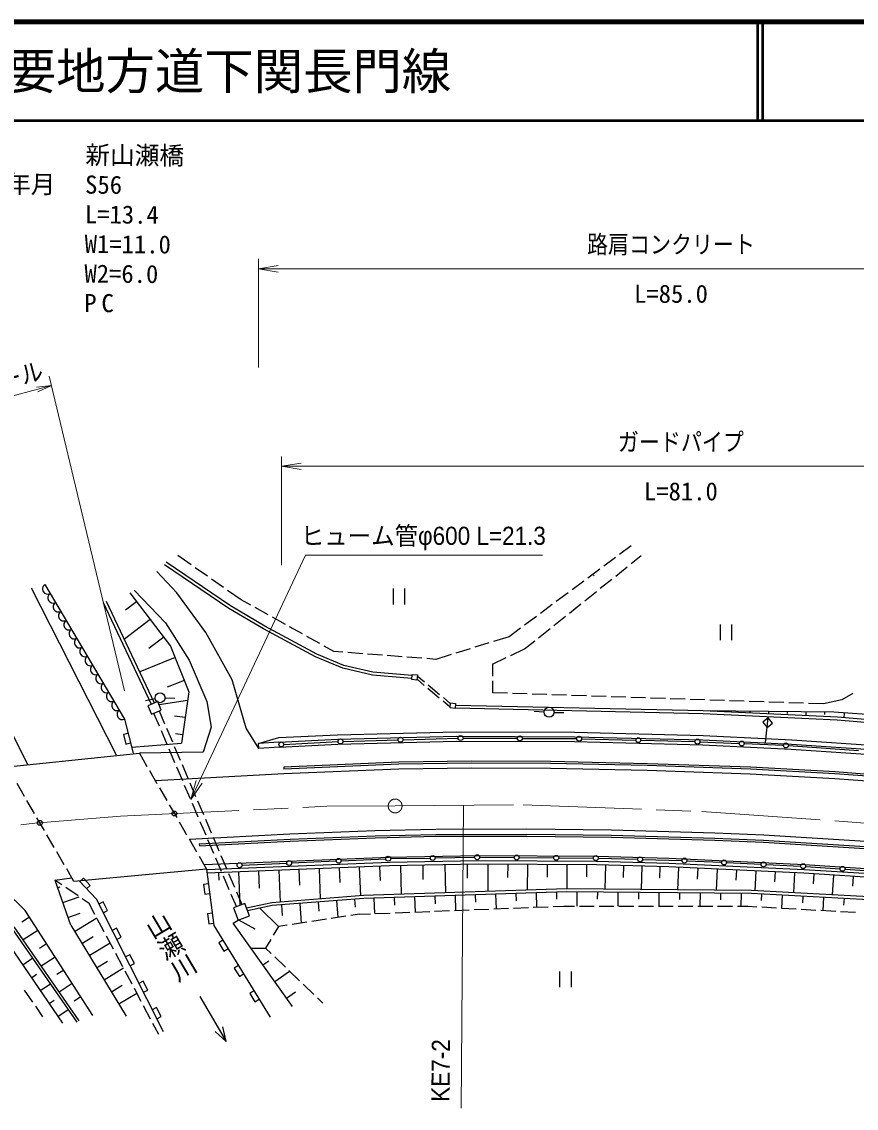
# Model space of a CAD drawing. Units: millimetres, scale not verified. Extents: x 40000 to 680000, y 20000 to 380000.
# Drawn here: x 223249 to 307762, y 270019 to 380000 of the extents above; entities that cross this region are included whole.
import ezdxf
from ezdxf.enums import TextEntityAlignment as Align

# ---------------------------------------------------------------- set-up
doc = ezdxf.new("R2010")
doc.units = ezdxf.units.MM
doc.header["$LTSCALE"] = 1000
doc.header["$PDMODE"] = 32
doc.header["$PDSIZE"] = 500
doc.linetypes.add('CHAIN', pattern=[18.5, 12, -1.5, 3.5, -1.5])
for name, color, linetype, lineweight in [('M-BGD', 7, 'Continuous', 25), ('M-BMK', 2, 'CHAIN', 13), ('M-STR-HTXT', 7, 'Continuous', 13), ('M-STR-STR1', 1, 'Continuous', 25), ('M-STR-STRC', 7, 'Continuous', 25), ('M-TTL', 2, 'Continuous', 140), ('M-TTL-LINE', 7, 'Continuous', 50)]:
    doc.layers.add(name, color=color, linetype=linetype, lineweight=lineweight)
doc.layers.add('M-OTRS', color=6, linetype='Continuous')
doc.layers.add('M-TTL-TXT', color=7, linetype='Continuous')
doc.styles.add('@ＭＳ ゴシック', font='')
doc.styles.add('ＭＳ ゴシック', font='')
doc.styles.add('ＭＳ Ｐゴシック', font='')
doc.styles.get('@ＭＳ ゴシック').set_extended_font_data('@MS Gothic')
doc.styles.get('ＭＳ ゴシック').set_extended_font_data('MS Gothic')
doc.styles.get('ＭＳ Ｐゴシック').set_extended_font_data('MS PGothic')

# ---------------------------------------------------------------- blocks, each defined once
blk = doc.blocks.new('open_arrow')
at = {"color": 0, "linetype": 'Continuous', "lineweight": -2}
blk.add_lwpolyline([(7.5, 1.25), (0, 0), (7.5, -1.25)], dxfattribs=at)

msp = doc.modelspace()

# ---------------------------------------------------------------- linework, layer by layer
at = {"layer": 'M-BGD'}
for p, q in [((284957, 326935), (283796, 326072)), ((240413, 325022), (239053, 325971)), ((283394, 325774), (282190, 324879)), ((284961, 325145), (285991, 325969)), ((244229, 320622), (237698, 325043)), ((244390, 320876), (237866, 325291)), ((242052, 323877), (240823, 324736)), ((281789, 324581), (280585, 323686)), ((283399, 323896), (284570, 324833)), ((238960, 322186), (236918, 324360)), ((243692, 322732), (242462, 323590)), ((280184, 323388), (278980, 322493)), ((281217, 323917), (281159, 323993)), ((281837, 322648), (283008, 323584)), ((224194, 322686), (232815, 305800)), ((225588, 323033), (233666, 309420)), ((234631, 322470), (237798, 319145)), ((245461, 321496), (244102, 322445)), ((260849, 322628), (260849, 321028)), ((262049, 321028), (262049, 322628)), ((280274, 321399), (281446, 322335)), ((236378, 310903), (231531, 321165)), ((236701, 311040), (231847, 321315)), ((234876, 321294), (233766, 320447)), ((234188, 322195), (238313, 316789)), ((241880, 318180), (238960, 322186)), ((246451, 320945), (245461, 321496)), ((278578, 322195), (277374, 321301)), ((223868, 304783), (215965, 320540)), ((247731, 318541), (244229, 320622)), ((247878, 318802), (244390, 320876)), ((248199, 319972), (246888, 320701)), ((276973, 321002), (275769, 320108)), ((278712, 320150), (279884, 321086)), ((236251, 319492), (233646, 317505)), ((237798, 319145), (240216, 315382)), ((249946, 318999), (248636, 319729)), ((275367, 319810), (274163, 318915)), ((277150, 318901), (278322, 319837)), ((293963, 318999), (293963, 317399)), ((295163, 317399), (295163, 318999)), ((244553, 313380), (241880, 318180)), ((253003, 315718), (247731, 318541)), ((253131, 315989), (247878, 318802)), ((251694, 318026), (250383, 318756)), ((273762, 318617), (272601, 317754)), ((275588, 317652), (276760, 318588)), ((237625, 317690), (236131, 316550)), ((238313, 316789), (240165, 312161)), ((253441, 317054), (252131, 317783)), ((254868, 316259), (253878, 316810)), ((270558, 317123), (269125, 316680)), ((272601, 317754), (271035, 317270)), ((274168, 316516), (275198, 317340)), ((255776, 314560), (253003, 315718)), ((255869, 314846), (253131, 315989)), ((255782, 316188), (254868, 316259)), ((257776, 316033), (256281, 316149)), ((259770, 315878), (258275, 315994)), ((261764, 315723), (260269, 315839)), ((263758, 315568), (262263, 315684)), ((266736, 315942), (265171, 315458)), ((268647, 316532), (267214, 316090)), ((272765, 315847), (274168, 316516)), ((238776, 315632), (235206, 314203)), ((240216, 315382), (242004, 311206)), ((258771, 313863), (255776, 314560)), ((258818, 314160), (255869, 314846)), ((265171, 315458), (264257, 315529)), ((270910, 314963), (272313, 315632)), ((270910, 314963), (270913, 313773)), ((262766, 313520), (258771, 313863)), ((262791, 313819), (258818, 314160)), ((262757, 313411), (262799, 313919)), ((262799, 313919), (263317, 313876)), ((263317, 313876), (263275, 313368)), ((263311, 313806), (264036, 313194)), ((239702, 313318), (237987, 312632)), ((245970, 308494), (244553, 313380)), ((263275, 313368), (262757, 313411)), ((264004, 312829), (263281, 313439)), ((265534, 311539), (264387, 312506)), ((264419, 312872), (265566, 311905)), ((270915, 313273), (270918, 312082)), ((236769, 311469), (235790, 311267)), ((240040, 311294), (237163, 310851)), ((237759, 311552), (238758, 311515)), ((240165, 312161), (239416, 306963)), ((265948, 311583), (266673, 310971)), ((272438, 312031), (270918, 312082)), ((274436, 311964), (272937, 312014)), ((276435, 311897), (274936, 311947)), ((278434, 311830), (276935, 311880)), ((280433, 311762), (278934, 311813)), ((282432, 311695), (280933, 311746)), ((284431, 311628), (282932, 311678)), ((286430, 311561), (284931, 311611)), ((288429, 311493), (286929, 311544)), ((290427, 311426), (288928, 311477)), ((292426, 311359), (290927, 311409)), ((294425, 311292), (292926, 311342)), ((296424, 311224), (294925, 311275)), ((306283, 311355), (304440, 310955)), ((307419, 312013), (306283, 311355)), ((237024, 311178), (236022, 310751)), ((236022, 310751), (236384, 309901)), ((236384, 309901), (237386, 310328)), ((237386, 310328), (237024, 311178)), ((237161, 310232), (237715, 308937)), ((242004, 311206), (242434, 308604)), ((266640, 310607), (265916, 311217)), ((266633, 310536), (266680, 311041)), ((267132, 310490), (266633, 310536)), ((266680, 311041), (267179, 310996)), ((267179, 310996), (267132, 310490)), ((292257, 309932), (267134, 310505)), ((292267, 310232), (267161, 310804)), ((276156, 310128), (275156, 310165)), ((305851, 309597), (292267, 310232)), ((305506, 310097), (292267, 310232)), ((293213, 310222), (293213, 310205)), ((295104, 310203), (295103, 310099)), ((298423, 311157), (296924, 311208)), ((296995, 310184), (296995, 310097)), ((298887, 310164), (298884, 309923)), ((300422, 311090), (298923, 311140)), ((302421, 311023), (300921, 311073)), ((304440, 310955), (302920, 311006)), ((233666, 309420), (234537, 305966)), ((236609, 309997), (237158, 308713)), ((239790, 309562), (238727, 309715)), ((277156, 310096), (278155, 310068)), ((305832, 309298), (292257, 309932)), ((298834, 309537), (298289, 309097)), ((298289, 309097), (298729, 308553)), ((298570, 307051), (298834, 309537)), ((299274, 308993), (298834, 309537)), ((300778, 310145), (300777, 309990)), ((302669, 310126), (302666, 309746)), ((304561, 310106), (304559, 309882)), ((321911, 308983), (305506, 310097)), ((321600, 308021), (305832, 309298)), ((321629, 308319), (305851, 309597)), ((306532, 310027), (306499, 309545)), ((234033, 307966), (233548, 307843)), ((237355, 308253), (237945, 306874)), ((237912, 308477), (238502, 307098)), ((242434, 308604), (241610, 306073)), ((247257, 306448), (245970, 308494)), ((255234, 307829), (267230, 308136)), ((267230, 308136), (279233, 308083)), ((279233, 308083), (292241, 307746)), ((298729, 308553), (299274, 308993)), ((233548, 307843), (233793, 306874)), ((233793, 306874), (234278, 306996)), ((234385, 306571), (239416, 306963)), ((239541, 307829), (238831, 307931)), ((247232, 306947), (249273, 307534)), ((249295, 307085), (247232, 306947)), ((247257, 306448), (247232, 306947)), ((249273, 307534), (255234, 307829)), ((249295, 307085), (255251, 307380)), ((249320, 306586), (255270, 306880)), ((255251, 307380), (267235, 307686)), ((255270, 306880), (267240, 307186)), ((267235, 307686), (279226, 307633)), ((267240, 307186), (279219, 307133)), ((279219, 307133), (292207, 306797)), ((279226, 307633), (292225, 307297)), ((292225, 307297), (301213, 306879)), ((292241, 307746), (301238, 307328)), ((301213, 306879), (316166, 305870)), ((301238, 307328), (316202, 306319)), ((241610, 306073), (235161, 305954)), ((238141, 306415), (238731, 305035)), ((238698, 306638), (239288, 305259)), ((249320, 306586), (247257, 306448)), ((292207, 306797), (301184, 306379)), ((301184, 306379), (316127, 305372)), ((239485, 304799), (240075, 303420)), ((261432, 305043), (249780, 304556)), ((261438, 304843), (249788, 304356)), ((268805, 305152), (261432, 305043)), ((268806, 304952), (261438, 304843)), ((276792, 305126), (268805, 305152)), ((276790, 304926), (268806, 304952)), ((286603, 304700), (276790, 304926)), ((286609, 304899), (276792, 305126)), ((297045, 304341), (286603, 304700)), ((297054, 304541), (286609, 304899)), ((238928, 304576), (239518, 303197)), ((249780, 304556), (249788, 304356)), ((305607, 303859), (297045, 304341)), ((305620, 304058), (297054, 304541)), ((317849, 302957), (305607, 303859)), ((317866, 303157), (305620, 304058)), ((239714, 302737), (240304, 301358)), ((240271, 302960), (240861, 301581)), ((240501, 300898), (241091, 299519)), ((241058, 301122), (241648, 299742)), ((241844, 299283), (242434, 297904)), ((241287, 299059), (241877, 297680)), ((241226, 296769), (250438, 297260)), ((241237, 296569), (250448, 297060)), ((242074, 297220), (242664, 295841)), ((242631, 297444), (243221, 296065)), ((250438, 297260), (259033, 297609)), ((250448, 297060), (259039, 297409)), ((259033, 297609), (265181, 297747)), ((259039, 297409), (265183, 297547)), ((265181, 297747), (274387, 297766)), ((265183, 297547), (274386, 297566)), ((274386, 297566), (282963, 297471)), ((274387, 297766), (282967, 297671)), ((282963, 297471), (293425, 297153)), ((282967, 297671), (293433, 297353)), ((293425, 297153), (298356, 296948)), ((293433, 297353), (298366, 297148)), ((298366, 297148), (307571, 296589)), ((241226, 296769), (241237, 296569)), ((298356, 296948), (307558, 296389)), ((307558, 296389), (313095, 296008)), ((307571, 296589), (313110, 296207)), ((260469, 295398), (241722, 294656)), ((260484, 294898), (241982, 294166)), ((242860, 295381), (243450, 294002)), ((243417, 295605), (244007, 294226)), ((269457, 295567), (260469, 295398)), ((269461, 295067), (260484, 294898)), ((281469, 295507), (269457, 295567)), ((281460, 295007), (269461, 295067)), ((288794, 294798), (281460, 295007)), ((288813, 295297), (281469, 295507)), ((302486, 294149), (288794, 294798)), ((302514, 294649), (288813, 295297)), ((260494, 294549), (242027, 293817)), ((243164, 293862), (243194, 293097)), ((244204, 293766), (244794, 292387)), ((245203, 293943), (245337, 290553)), ((247242, 294024), (247310, 292296)), ((249280, 294105), (249408, 290893)), ((251319, 294185), (251381, 292618)), ((253358, 294266), (253479, 291209)), ((255397, 294347), (255456, 292857)), ((257436, 294428), (257551, 291524)), ((259475, 294508), (259532, 293058)), ((269463, 294717), (260494, 294549)), ((261615, 294570), (261669, 291677)), ((263857, 294612), (263884, 293182)), ((266100, 294654), (266153, 291828)), ((268342, 294696), (268368, 293300)), ((281454, 294657), (269463, 294717)), ((270462, 294712), (270449, 291972)), ((272461, 294702), (272454, 293371)), ((274460, 294692), (274447, 292107)), ((276458, 294682), (276452, 293428)), ((278457, 294672), (278445, 292240)), ((280455, 294662), (280449, 293441)), ((288781, 294448), (281454, 294657)), ((282370, 294631), (282301, 292200)), ((284202, 294579), (284168, 293380)), ((286034, 294526), (285966, 292163)), ((287865, 294474), (287832, 293309)), ((302467, 293800), (288781, 294448)), ((289759, 294401), (289651, 292125)), ((291714, 294309), (291662, 293207)), ((293669, 294216), (293568, 292084)), ((295624, 294124), (295575, 293094)), ((297579, 294031), (297485, 292029)), ((299535, 293939), (299487, 292932)), ((301490, 293846), (301394, 291820)), ((314388, 293059), (302467, 293800)), ((314415, 293408), (302486, 294149)), ((314453, 293907), (302514, 294649)), ((303461, 293738), (303398, 292727)), ((226612, 293101), (228316, 293357)), ((226612, 293101), (228193, 288583)), ((227304, 292631), (226612, 293101)), ((229503, 293312), (229137, 292971)), ((230185, 292581), (229503, 293312)), ((229819, 292240), (230185, 292581)), ((242168, 292734), (241673, 292670)), ((241673, 292670), (241802, 291678)), ((243647, 293543), (244237, 292163)), ((305448, 293615), (305323, 291610)), ((307434, 293491), (307373, 292497)), ((223589, 290025), (221566, 292019)), ((226876, 292348), (227154, 292445)), ((228959, 291507), (227718, 292350)), ((241802, 291678), (242298, 291743)), ((244433, 291704), (244983, 290420)), ((244990, 291927), (245545, 290632)), ((257875, 291550), (248581, 290829)), ((278418, 292240), (257875, 291550)), ((278422, 291940), (257892, 291250)), ((265077, 291492), (265103, 290729)), ((267130, 291561), (267181, 290048)), ((269183, 291630), (269208, 290880)), ((271236, 291699), (271286, 290213)), ((273289, 291768), (273314, 291032)), ((275342, 291837), (275391, 290378)), ((277395, 291906), (277420, 291183)), ((297144, 292047), (278418, 292240)), ((297135, 291747), (278422, 291940)), ((279462, 291930), (279447, 290489)), ((281541, 291908), (281533, 291198)), ((283620, 291887), (283606, 290485)), ((285699, 291865), (285692, 291175)), ((287778, 291844), (287764, 290482)), ((289858, 291823), (289851, 291152)), ((291937, 291801), (291923, 290479)), ((294016, 291780), (294009, 291129)), ((296095, 291758), (296082, 290476)), ((309648, 291078), (297135, 291747)), ((309668, 291377), (297144, 292047)), ((298178, 291692), (298143, 291046)), ((300263, 291580), (300194, 290282)), ((302349, 291468), (302314, 290816)), ((227402, 290842), (229076, 291427)), ((230064, 290756), (229372, 291226)), ((230657, 289643), (230064, 290756)), ((231501, 290913), (231055, 290688)), ((231952, 290021), (231501, 290913)), ((245838, 290742), (244689, 290309)), ((246304, 289506), (245838, 290742)), ((248581, 290829), (246016, 290271)), ((248624, 290531), (246123, 289988)), ((257892, 291250), (248624, 290531)), ((249551, 290603), (249633, 289546)), ((251404, 290747), (251558, 288767)), ((253258, 290891), (253329, 289968)), ((255111, 291034), (255244, 289322)), ((256965, 291178), (257026, 290389)), ((258918, 291285), (258971, 289718)), ((260971, 291354), (260997, 290577)), ((263024, 291423), (263076, 289883)), ((275055, 290365), (276554, 290425)), ((277054, 290445), (278156, 290490)), ((278156, 290490), (279221, 290489)), ((279721, 290488), (281221, 290487)), ((281721, 290487), (283221, 290486)), ((283721, 290485), (285221, 290484)), ((285721, 290484), (287221, 290483)), ((287721, 290482), (289221, 290481)), ((289721, 290481), (291221, 290480)), ((291721, 290479), (293221, 290478)), ((293721, 290478), (295221, 290476)), ((295721, 290476), (296786, 290475)), ((296786, 290475), (297689, 290424)), ((298189, 290396), (299686, 290311)), ((304434, 291357), (304364, 290045)), ((306520, 291245), (306485, 290586)), ((224023, 289354), (223264, 288861)), ((230460, 279424), (223589, 290025)), ((227929, 289336), (229184, 289775)), ((228599, 287926), (230844, 289292)), ((231506, 289795), (231952, 290021)), ((242557, 289760), (242061, 289695)), ((242061, 289695), (242190, 288703)), ((244689, 290309), (245156, 289073)), ((245156, 289073), (246304, 289506)), ((247374, 290260), (249253, 288419)), ((256079, 289448), (254596, 289225)), ((257466, 289657), (256573, 289523)), ((257466, 289657), (258569, 289702)), ((259068, 289722), (260567, 289782)), ((261067, 289802), (262566, 289863)), ((263065, 289883), (264564, 289943)), ((265064, 289963), (266562, 290023)), ((267062, 290043), (268561, 290104)), ((269060, 290124), (270559, 290184)), ((271059, 290204), (272558, 290264)), ((273057, 290285), (274556, 290345)), ((300185, 290282), (301683, 290197)), ((302182, 290169), (303680, 290084)), ((304179, 290056), (305676, 289971)), ((306176, 289943), (307673, 289858)), ((228847, 278724), (222319, 288198)), ((229053, 278866), (222487, 288394)), ((228226, 288539), (233820, 279350)), ((231598, 287877), (230892, 289201)), ((232854, 288236), (232408, 288010)), ((233306, 287343), (232854, 288236)), ((242190, 288703), (242686, 288768)), ((244672, 288739), (245156, 289073)), ((250668, 280313), (244672, 288739)), ((245199, 289089), (246860, 288187)), ((249253, 288419), (248726, 287537)), ((250146, 288554), (249253, 288419)), ((252124, 288852), (250640, 288628)), ((254101, 289150), (252618, 288926)), ((224893, 288012), (223412, 287052)), ((229345, 286701), (230496, 287401)), ((232538, 286112), (231833, 287436)), ((232859, 287118), (233306, 287343)), ((248469, 287108), (247942, 286226)), ((222011, 286491), (227388, 278634)), ((225763, 286671), (225041, 286203)), ((230091, 285476), (232195, 286756)), ((243630, 287027), (243204, 286766)), ((243204, 286766), (243727, 285913)), ((243727, 285913), (244153, 286175)), ((246471, 286211), (247943, 286227)), ((247942, 286226), (248506, 285685)), ((223349, 284536), (224364, 285230)), ((226632, 285329), (225227, 284418)), ((230837, 284250), (231940, 284922)), ((233478, 284347), (232773, 285671)), ((234208, 285558), (233761, 285333)), ((234659, 284666), (234208, 285558)), ((247670, 284526), (248257, 284943)), ((248866, 285339), (249948, 284300)), ((227502, 283988), (226818, 283544)), ((231583, 283025), (233546, 284220)), ((234419, 282582), (233713, 283906)), ((234213, 284440), (234659, 284666)), ((245200, 284471), (244773, 284209)), ((244773, 284209), (245297, 283357)), ((248869, 282841), (250362, 283903)), ((250309, 283953), (251391, 282915)), ((277707, 283879), (277707, 282279)), ((278907, 282279), (278907, 283879)), ((224241, 283233), (224750, 283582)), ((235561, 282881), (235115, 282655)), ((236012, 281988), (235561, 282881)), ((245297, 283357), (245723, 283618)), ((224379, 280750), (223520, 281980)), ((225133, 281930), (226155, 282630)), ((228371, 282646), (227042, 281784)), ((232329, 281800), (233432, 282471)), ((233075, 280574), (234897, 281684)), ((235359, 280817), (234654, 282141)), ((235566, 281763), (236012, 281988)), ((246769, 281914), (246343, 281652)), ((246343, 281652), (246866, 280800)), ((250068, 281156), (250974, 281800)), ((251752, 282568), (252834, 281529)), ((226024, 280627), (226538, 280978)), ((229241, 281304), (228557, 280861)), ((241300, 281317), (243955, 276786)), ((246866, 280800), (247292, 281062)), ((253194, 281183), (253757, 280642)), ((225403, 279284), (224665, 280340)), ((226916, 279324), (227939, 280024)), ((236299, 279052), (235594, 280376)), ((236914, 280203), (236468, 279978)), ((237365, 279311), (236914, 280203)), ((237127, 277497), (236534, 278610)), ((236919, 279085), (237365, 279311)), ((242838, 277788), (243955, 276786)), ((243955, 276786), (243627, 278250))]:
    msp.add_line(p, q, dxfattribs=at)
for points in [[(241974, 294222), (242720, 288510), (248402, 279255)], [(237596, 277747), (230805, 291182), (229076, 293037)]]:
    msp.add_lwpolyline(points, dxfattribs=at)
for centre in [(237259, 311571), (276655, 310110)]:
    msp.add_circle(centre, 500, dxfattribs=at)
for centre in [(225882, 322594), (226420, 321686), (226959, 320779), (227497, 319871), (228036, 318964), (228574, 318056), (229113, 317149), (229652, 316241), (230190, 315334), (230729, 314426), (231267, 313518), (231806, 312611), (232344, 311703), (232883, 310796), (233421, 309888)]:
    msp.add_arc(centre, 528, 123.76874, 297.60413, dxfattribs=at)
at = {"layer": 'M-BMK'}
for points in [[(161799, 288978), (172342, 291483), (189677, 294750), (209740, 297375), (224587, 298867), (233238, 299601), (254158, 300584), (261065, 300618)], [(261065, 300618), (274016, 300741), (292119, 300053), (313536, 298541), (334392, 296480), (360522, 293104)]]:
    msp.add_lwpolyline(points, dxfattribs=at)
msp.add_circle((261065, 300618), 700, dxfattribs=at)
at = {"layer": 'M-OTRS'}
for p in [(225087, 298909), (238701, 299858)]:
    msp.add_point(p, dxfattribs=at)
at = {"layer": 'M-STR-HTXT'}
for p, q in [((247232, 345000), (247232, 356000)), ((247232, 355000), (330642, 355000)), ((212842, 339602), (226269, 343167)), ((233670, 312269), (226036, 344139)), ((249540, 325000), (249540, 336000)), ((249540, 335000), (330841, 335000)), ((267743, 270019), (268003, 300684))]:
    msp.add_line(p, q, dxfattribs=at)
msp.add_lwpolyline([(240365, 301259), (252000, 326000), (276000, 326000)], dxfattribs=at)
at = {"layer": 'M-STR-STR1'}
for p, q in [((221794, 304568), (235161, 305954)), ((235161, 305954), (235931, 304628)), ((236182, 304195), (236935, 302898)), ((223528, 301587), (222774, 302884)), ((237186, 302466), (237940, 301169)), ((224534, 299858), (223780, 301155)), ((238191, 300736), (238944, 299439)), ((225540, 298130), (224786, 299426)), ((239195, 299007), (239949, 297710)), ((226546, 296401), (225791, 297697)), ((240200, 297277), (240953, 295980)), ((227552, 294672), (226797, 295969)), ((241204, 295548), (241974, 294222)), ((228532, 292987), (227803, 294240)), ((241974, 294222), (228532, 292987))]:
    msp.add_line(p, q, dxfattribs=at)
at = {"layer": 'M-STR-STRC'}
for p, q in [((249785, 306857), (255279, 307135)), ((255779, 307155), (261361, 307314)), ((261861, 307328), (267443, 307488)), ((267943, 307493), (273446, 307466)), ((273946, 307463), (279450, 307436)), ((279950, 307428), (285440, 307291)), ((285939, 307279), (291429, 307141)), ((291929, 307124), (295910, 306951)), ((296410, 306929), (300392, 306756)), ((300891, 306728), (307980, 306231)), ((249809, 303857), (236782, 303162)), ((261452, 304343), (249809, 303857)), ((268809, 304452), (261452, 304343)), ((276783, 304426), (268809, 304452)), ((286589, 304200), (276783, 304426)), ((297022, 303842), (286589, 304200)), ((305575, 303360), (297022, 303842)), ((317808, 302459), (305575, 303360)), ((259017, 298109), (250415, 297759)), ((265175, 298247), (259017, 298109)), ((274389, 298266), (265175, 298247)), ((282977, 298171), (274389, 298266)), ((293451, 297852), (282977, 298171)), ((250415, 297759), (240235, 297216)), ((298387, 297648), (293451, 297852)), ((307602, 297088), (298387, 297648)), ((313144, 296706), (307602, 297088)), ((245563, 294634), (250081, 294832)), ((250581, 294854), (255099, 295052)), ((255599, 295074), (260118, 295272)), ((260617, 295287), (264617, 295351)), ((265117, 295359), (269116, 295424)), ((269616, 295426), (273121, 295400)), ((273621, 295397), (277125, 295371)), ((277625, 295368), (281130, 295342)), ((281630, 295334), (285625, 295223)), ((286124, 295209), (290119, 295099)), ((290618, 295080), (294122, 294914)), ((294622, 294890), (298126, 294724)), ((298625, 294700), (302129, 294534)), ((302629, 294506), (306126, 294269)), ((306625, 294236), (310122, 293999))]:
    msp.add_line(p, q, dxfattribs=at)
for centre in [(249536, 306844), (255529, 307148), (261611, 307321), (267693, 307495), (273696, 307465), (279700, 307435), (285690, 307285), (291679, 307135), (296160, 306940), (300641, 306745), (245313, 294623), (250331, 294843), (255349, 295063), (260367, 295283), (264867, 295355), (269366, 295428), (273371, 295399), (277375, 295370), (281380, 295341), (285874, 295216), (290369, 295092), (294372, 294902), (298376, 294712), (302379, 294523), (306375, 294253)]:
    msp.add_circle(centre, 250, dxfattribs=at)
at = {"layer": 'M-TTL'}
msp.add_line((680000, 380000), (40000, 380000), dxfattribs=at)
at = {"layer": 'M-TTL-LINE'}
for p, q in [((297750, 380000), (297750, 370000)), ((298250, 380000), (298250, 370000)), ((40000, 370000), (680000, 370000))]:
    msp.add_line(p, q, dxfattribs=at)

# ---------------------------------------------------------------- block references
at = {"layer": 'M-STR-HTXT', "xscale": 267, "yscale": 267}
for p in [(247232, 355000), (249540, 335000)]:
    msp.add_blockref('open_arrow', p, dxfattribs=at)
at = {"layer": 'M-STR-HTXT'}
for p, xscale, yscale, rotation in [((226269, 343167), 200, 200, 194.9), ((240365, 301259), 267, 267, 64.8)]:
    msp.add_blockref('open_arrow', p, dxfattribs=dict(at, xscale=xscale, yscale=yscale, rotation=rotation))

# ---------------------------------------------------------------- texts
at = {"layer": 'M-BGD', "style": '@ＭＳ ゴシック'}
msp.add_text('山瀬川', height=1833, rotation=300.639, dxfattribs=at).set_placement((238322, 286400), align=Align.MIDDLE_CENTER)
at = {"layer": 'M-STR-HTXT', "style": 'ＭＳ ゴシック'}
for s, p in [('新山瀬橋', (229691, 366518)), ('架設年月', (216669, 363615)), ('S56', (229669, 363518)), ('L=13.4', (229646, 360518)), ('W1=11.0', (229624, 357518)), ('W2=6.0', (229601, 354518))]:
    msp.add_text(s, height=1833, rotation=359.571, dxfattribs=at).set_placement(p, align=Align.MIDDLE_LEFT)
at = {"layer": 'M-STR-HTXT', "style": 'ＭＳ Ｐゴシック', "width": 0.85}
for s, p in [('路肩コンクリート', (289000, 356000)), ('ガードパイプ', (290000, 336000))]:
    msp.add_text(s, height=1833, dxfattribs=at).set_placement(p, align=Align.BOTTOM_CENTER)
at = {"layer": 'M-STR-HTXT', "style": 'ＭＳ ゴシック'}
for s, p in [('L=85.0', (289000, 351000)), ('L=81.0', (290000, 331000))]:
    msp.add_text(s, height=1833, dxfattribs=at).set_placement(p, align=Align.BOTTOM_CENTER)
at = {"layer": 'M-STR-HTXT', "style": 'ＭＳ Ｐゴシック'}
for s, rotation, width, p in [('ガードレール', 14.87, 0.9, (219190, 341594)), ('KE7-2', 89.514, 0.95, (267137, 273826))]:
    msp.add_text(s, height=1833, rotation=rotation, dxfattribs=dict(at, width=width)).set_placement(p, align=Align.BOTTOM_CENTER)
at = {"layer": 'M-STR-HTXT', "style": 'ＭＳ Ｐゴシック', "width": 0.95}
msp.add_text('ヒューム管φ600 L=21.3', height=1833, dxfattribs=at).set_placement((251508, 326500), align=Align.BOTTOM_LEFT)
at = {"layer": 'M-STR-HTXT', "insert": (229579, 351518), "char_height": 1833, "attachment_point": 4, "rotation": 359.571, "style": 'ＭＳ ゴシック'}
msp.add_mtext('\\T1.4;PC', dxfattribs=at)
at = {"layer": 'M-TTL-TXT', "style": 'ＭＳ ゴシック'}
msp.add_text('主要地方道下関長門線', height=3666, dxfattribs=at).set_placement((216734, 375000), align=Align.MIDDLE_LEFT)

doc.saveas('drawing.dxf')
